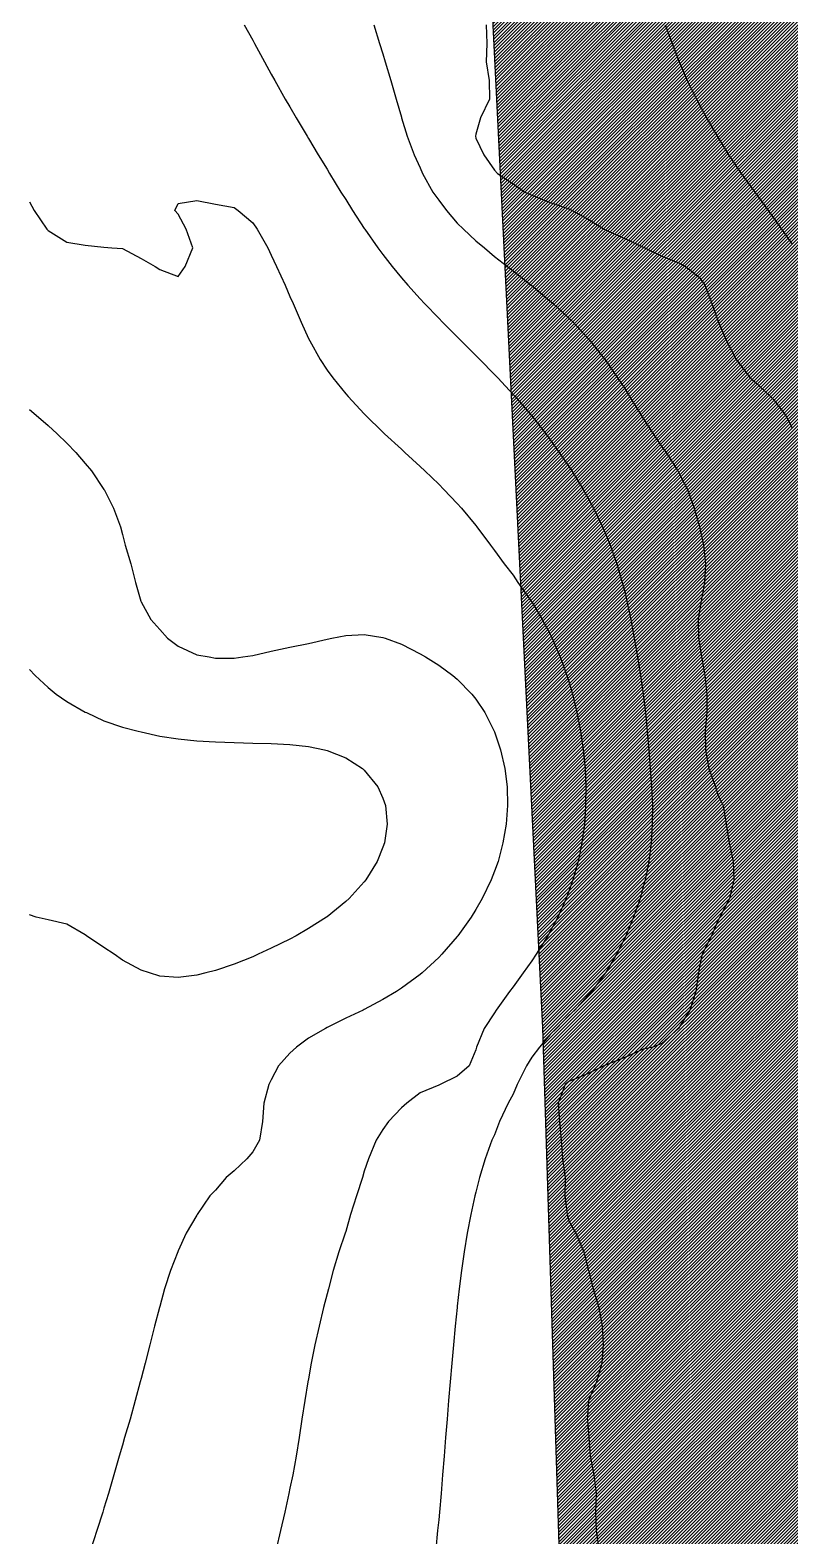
# Model space of a CAD drawing. Extents: x 771911 to 772814, y 1416488 to 1417835.
# Drawn here: x 772503.5 to 772544.3, y 1416984.9 to 1417065.9 of the extents above; entities that cross this region are included whole.
import ezdxf

# ---------------------------------------------------------------- set-up
doc = ezdxf.new("R2010")
doc.units = 0
doc.header["$MEASUREMENT"] = 0
doc.layers.get('0').update_dxf_attribs({"color": 1, "linetype": 'CONTINUOUS'})
for name, color, linetype in [('741.5', 1, 'CONTINUOUS'), ('742', 1, 'CONTINUOUS'), ('742.5', 1, 'CONTINUOUS'), ('743', 1, 'CONTINUOUS'), ('743.5', 1, 'CONTINUOUS'), ('744', 1, 'CONTINUOUS'), ('744.5', 1, 'CONTINUOUS'), ('Kanakpura Main Road', 1, 'CONTINUOUS')]:
    doc.layers.add(name, color=color, linetype=linetype)

msp = doc.modelspace()

# ---------------------------------------------------------------- hatches: boundary and pattern name
at = {"linetype": 'Continuous', "true_color": 0x636466}
h = msp.add_hatch(dxfattribs=at)
h.set_pattern_fill('ANSI31', color=251)
h.set_pattern_definition([(45, (0, 0), (-0.088388347648, 0.088388347648), [])])
h.paths.add_polyline_path([(772529.663, 1416893.852), (772532.317, 1416941.95), (772532.559, 1416965.999), (772532.076, 1416979.351), (772531.03, 1417012.248), (772527.506, 1417083.573), (772524.214, 1417156.039), (772523.418, 1417176.686), (772522.115, 1417199.353), (772521.536, 1417204.533), (772521.053, 1417207.976), (772520.579, 1417211.491), (772520.289, 1417217.122), (772519.964, 1417226.822), (772519.816, 1417250.68), (772520.273, 1417268.563), (772522.605, 1417283.282), (772525.522, 1417301.447), (772526.869, 1417311.396), (772528.059, 1417322.287), (772529.49, 1417328.093), (772530.294, 1417332.651), (772531.743, 1417352.789), (772532.693, 1417364.598), (772533.328, 1417370.55), (772534.985, 1417383.726), (772537.302, 1417392.88), (772541.291, 1417406.731), (772544.402, 1417414.385), (772551.62, 1417429.206), (772563.106, 1417447.417), (772576.99, 1417467.414), (772604.645, 1417507.847), (772622.742, 1417492.162), (772603.422, 1417461.711), (772599.931, 1417456.852), (772593.287, 1417446.476), (772583.409, 1417431.305), (772582.299, 1417429.519), (772575.61, 1417418.568), (772571.91, 1417411.49), (772569.783, 1417407.415), (772568.061, 1417403.473), (772565.556, 1417396.61), (772562.338, 1417386.636), (772560.247, 1417377.387), (772558.28, 1417369.665), (772557.765, 1417366.335), (772557.669, 1417361.187), (772557.106, 1417346.708), (772555.32, 1417330.701), (772553.41, 1417314.167), (772552.204, 1417306.285), (772550.032, 1417297.518), (772548.021, 1417282.477), (772546.407, 1417270.372), (772545.442, 1417261.942), (772545.287, 1417258.026), (772545.12, 1417252.547), (772545.217, 1417247.142), (772545.571, 1417235.88), (772545.93, 1417226.658), (772546.504, 1417216.736), (772547.298, 1417207.515), (772548.282, 1417183.926), (772549.625, 1417158.82), (772550.917, 1417141.964), (772551.963, 1417120.247), (772552.231, 1417098.685), (772552.601, 1417091.317), (772552.681, 1417088.405), (772552.874, 1417085.525), (772553.389, 1417078.816), (772554.617, 1417051.478), (772555.095, 1417020.708), (772555.465, 1417014.289), (772555.867, 1417009.141), (772556.679, 1417005.336), (772556.728, 1416999.64), (772557.09, 1416989.626), (772557.211, 1416970.001), (772557.202, 1416959.929), (772556.929, 1416946.383), (772556.768, 1416928.619), (772556.414, 1416914.819), (772555.683, 1416893.591), (772554.616, 1416887.551), (772553.346, 1416875.804), (772551.917, 1416862.628), (772549.853, 1416853.314), (772547.313, 1416846.224), (772542.339, 1416834.846), (772537.471, 1416825.692), (772534.666, 1416821.406), (772528.157, 1416814.209), (772521.966, 1416808.547), (772517.521, 1416805.742), (772511.224, 1416802.514), (772503.234, 1416799.339), (772493.709, 1416796.429), (772482.914, 1416793.783), (772460.847, 1416789.867), (772437.882, 1416784.364), (772432.008, 1416782.353), (772424.864, 1416779.178), (772419.678, 1416775.104), (772414.334, 1416769.653), (772411, 1416761.663), (772406.767, 1416744.835), (772403.803, 1416731.13), (772397.718, 1416704.513), (772394.278, 1416690.596), (772389.516, 1416667.841), (772365.332, 1416672.898), (772371.18, 1416700.941), (772378.229, 1416728.234), (772383.627, 1416750.728), (772386.926, 1416763.475), (772389.626, 1416774.422), (772393.375, 1416782.52), (772400.123, 1416791.518), (772409.271, 1416799.166), (772422.917, 1416806.064), (772434.914, 1416810.713), (772448.261, 1416813.862), (772458.458, 1416815.812), (772475.854, 1416818.961), (772486.052, 1416821.061), (772495.049, 1416824.36), (772501.048, 1416827.209), (772507.496, 1416830.508), (772513.345, 1416835.457), (772525.192, 1416864.1)])

# ---------------------------------------------------------------- linework, layer by layer
at = {"layer": '741.5', "color": 0, "linetype": 'Continuous'}
msp.add_polyline3d([(772537.611, 1417066.206, 741.5), (772537.978, 1417065.206, 741.5), (772538.363, 1417064.206, 741.5), (772538.434, 1417064.045, 741.5), (772538.796, 1417063.206, 741.5), (772539.29, 1417062.206, 741.5), (772539.434, 1417061.943, 741.5), (772539.824, 1417061.206, 741.5), (772540.405, 1417060.206, 741.5), (772540.434, 1417060.16, 741.5), (772541.02, 1417059.206, 741.5), (772541.434, 1417058.607, 741.5), (772541.698, 1417058.206, 741.5), (772542.426, 1417057.206, 741.5), (772542.434, 1417057.197, 741.5), (772543.15, 1417056.206, 741.5), (772543.434, 1417055.825, 741.5), (772543.864, 1417055.206, 741.5), (772544.434, 1417054.396, 741.5)], dxfattribs=at)
at = {"layer": '742', "color": 0, "linetype": 'Continuous'}
msp.add_polyline3d([(772527.991, 1417066.206, 742), (772528.02, 1417065.206, 742), (772527.984, 1417064.206, 742), (772528.139, 1417063.206, 742), (772528.165, 1417062.206, 742), (772527.682, 1417061.206, 742), (772527.434, 1417060.323, 742), (772527.414, 1417060.206, 742), (772527.434, 1417060.11, 742), (772527.855, 1417059.206, 742), (772528.434, 1417058.389, 742), (772528.59, 1417058.206, 742), (772529.434, 1417057.642, 742), (772530.065, 1417057.206, 742), (772530.434, 1417057.033, 742), (772531.434, 1417056.644, 742), (772532.434, 1417056.299, 742), (772532.613, 1417056.206, 742), (772533.434, 1417055.764, 742), (772534.335, 1417055.206, 742), (772534.434, 1417055.149, 742), (772535.434, 1417054.709, 742), (772536.434, 1417054.249, 742), (772536.512, 1417054.206, 742), (772537.434, 1417053.751, 742), (772538.434, 1417053.368, 742), (772538.7, 1417053.206, 742), (772539.434, 1417052.623, 742), (772539.738, 1417052.206, 742), (772540.114, 1417051.206, 742), (772540.434, 1417050.304, 742), (772540.474, 1417050.206, 742), (772540.914, 1417049.206, 742), (772541.426, 1417048.206, 742), (772541.434, 1417048.194, 742), (772542.18, 1417047.206, 742), (772542.434, 1417047.006, 742), (772543.267, 1417046.206, 742), (772543.434, 1417046.052, 742), (772544.079, 1417045.206, 742), (772544.434, 1417044.523, 742)], dxfattribs=at)
at = {"layer": '742.5', "color": 0, "linetype": 'Continuous'}
msp.add_polyline3d([(772521.939, 1417066.206, 742.5), (772522.254, 1417065.206, 742.5), (772522.434, 1417064.638, 742.5), (772522.563, 1417064.206, 742.5), (772522.858, 1417063.206, 742.5), (772523.146, 1417062.206, 742.5), (772523.434, 1417061.239, 742.5), (772523.442, 1417061.206, 742.5), (772523.745, 1417060.206, 742.5), (772524.109, 1417059.206, 742.5), (772524.434, 1417058.505, 742.5), (772524.56, 1417058.206, 742.5), (772525.122, 1417057.206, 742.5), (772525.434, 1417056.763, 742.5), (772525.849, 1417056.206, 742.5), (772526.434, 1417055.54, 742.5), (772526.772, 1417055.206, 742.5), (772527.434, 1417054.58, 742.5), (772527.894, 1417054.206, 742.5), (772528.434, 1417053.749, 742.5), (772529.14, 1417053.206, 742.5), (772529.434, 1417052.965, 742.5), (772530.4, 1417052.206, 742.5), (772530.434, 1417052.178, 742.5), (772531.434, 1417051.34, 742.5), (772531.591, 1417051.206, 742.5), (772532.434, 1417050.422, 742.5), (772532.657, 1417050.206, 742.5), (772533.434, 1417049.372, 742.5), (772533.578, 1417049.206, 742.5), (772534.368, 1417048.206, 742.5), (772534.434, 1417048.117, 742.5), (772535.056, 1417047.206, 742.5), (772535.434, 1417046.632, 742.5), (772535.692, 1417046.206, 742.5), (772536.319, 1417045.206, 742.5), (772536.434, 1417045.029, 742.5), (772536.971, 1417044.206, 742.5), (772537.434, 1417043.51, 742.5), (772537.656, 1417043.206, 742.5), (772538.293, 1417042.206, 742.5), (772538.434, 1417041.929, 742.5), (772538.806, 1417041.206, 742.5), (772539.174, 1417040.206, 742.5), (772539.434, 1417039.268, 742.5), (772539.45, 1417039.206, 742.5), (772539.667, 1417038.206, 742.5), (772539.787, 1417037.206, 742.5), (772539.724, 1417036.206, 742.5), (772539.542, 1417035.206, 742.5), (772539.434, 1417034.565, 742.5), (772539.39, 1417034.206, 742.5), (772539.406, 1417033.206, 742.5), (772539.434, 1417033.016, 742.5), (772539.565, 1417032.206, 742.5), (772539.742, 1417031.206, 742.5), (772539.847, 1417030.206, 742.5), (772539.846, 1417029.206, 742.5), (772539.767, 1417028.206, 742.5), (772539.775, 1417027.206, 742.5), (772539.964, 1417026.206, 742.5), (772540.317, 1417025.206, 742.5), (772540.434, 1417024.781, 742.5), (772540.722, 1417024.206, 742.5), (772540.886, 1417023.206, 742.5), (772541.059, 1417022.206, 742.5), (772541.265, 1417021.206, 742.5), (772541.301, 1417020.206, 742.5), (772541.064, 1417019.206, 742.5), (772540.549, 1417018.206, 742.5), (772540.434, 1417018.007, 742.5), (772540.102, 1417017.206, 742.5), (772539.601, 1417016.206, 742.5), (772539.434, 1417015.46, 742.5), (772539.404, 1417015.206, 742.5), (772539.264, 1417014.206, 742.5), (772538.945, 1417013.206, 742.5), (772538.434, 1417012.395, 742.5), (772538.325, 1417012.206, 742.5), (772537.434, 1417011.404, 742.5), (772536.943, 1417011.206, 742.5), (772536.434, 1417011.098, 742.5), (772535.434, 1417010.654, 742.5), (772534.434, 1417010.256, 742.5), (772534.31, 1417010.206, 742.5), (772533.434, 1417009.784, 742.5), (772532.434, 1417009.369, 742.5), (772532.241, 1417009.206, 742.5), (772531.862, 1417008.206, 742.5), (772531.921, 1417007.206, 742.5), (772532.024, 1417006.206, 742.5), (772532.096, 1417005.206, 742.5), (772532.232, 1417004.206, 742.5), (772532.213, 1417003.206, 742.5), (772532.34, 1417002.206, 742.5), (772532.434, 1417001.874, 742.5), (772532.799, 1417001.206, 742.5), (772533.239, 1417000.206, 742.5), (772533.434, 1416999.403, 742.5), (772533.489, 1416999.206, 742.5), (772533.738, 1416998.206, 742.5), (772534.047, 1416997.206, 742.5), (772534.214, 1416996.206, 742.5), (772534.281, 1416995.206, 742.5), (772534.205, 1416994.206, 742.5), (772533.917, 1416993.206, 742.5), (772533.484, 1416992.206, 742.5), (772533.434, 1416991.388, 742.5), (772533.423, 1416991.206, 742.5), (772533.434, 1416991.121, 742.5), (772533.51, 1416990.206, 742.5), (772533.572, 1416989.206, 742.5), (772533.772, 1416988.206, 742.5), (772533.896, 1416987.206, 742.5), (772533.873, 1416986.206, 742.5), (772533.9, 1416985.206, 742.5), (772534.052, 1416984.206, 742.5)], dxfattribs=at)
at = {"layer": '743', "color": 0, "linetype": 'Continuous'}
msp.add_polyline3d([(772514.976, 1417066.206, 743), (772515.434, 1417065.378, 743), (772515.522, 1417065.206, 743), (772516.063, 1417064.206, 743), (772516.434, 1417063.55, 743), (772516.617, 1417063.206, 743), (772517.183, 1417062.206, 743), (772517.434, 1417061.79, 743), (772517.763, 1417061.206, 743), (772518.363, 1417060.206, 743), (772518.434, 1417060.095, 743), (772518.96, 1417059.206, 743), (772519.434, 1417058.436, 743), (772519.567, 1417058.206, 743), (772520.177, 1417057.206, 743), (772520.434, 1417056.801, 743), (772520.803, 1417056.206, 743), (772521.434, 1417055.253, 743), (772521.465, 1417055.206, 743), (772522.167, 1417054.206, 743), (772522.434, 1417053.849, 743), (772522.932, 1417053.206, 743), (772523.434, 1417052.595, 743), (772523.769, 1417052.206, 743), (772524.434, 1417051.464, 743), (772524.676, 1417051.206, 743), (772525.434, 1417050.416, 743), (772525.643, 1417050.206, 743), (772526.434, 1417049.413, 743), (772526.644, 1417049.206, 743), (772527.434, 1417048.419, 743), (772527.647, 1417048.206, 743), (772528.434, 1417047.4, 743), (772528.619, 1417047.206, 743), (772529.434, 1417046.326, 743), (772529.54, 1417046.206, 743), (772530.399, 1417045.206, 743), (772530.434, 1417045.164, 743), (772531.187, 1417044.206, 743), (772531.434, 1417043.88, 743), (772531.916, 1417043.206, 743), (772532.434, 1417042.448, 743), (772532.59, 1417042.206, 743), (772533.201, 1417041.206, 743), (772533.434, 1417040.799, 743), (772533.752, 1417040.206, 743), (772534.238, 1417039.206, 743), (772534.434, 1417038.756, 743), (772534.656, 1417038.206, 743), (772535.008, 1417037.206, 743), (772535.305, 1417036.206, 743), (772535.434, 1417035.712, 743), (772535.552, 1417035.206, 743), (772535.76, 1417034.206, 743), (772535.948, 1417033.206, 743), (772536.124, 1417032.206, 743), (772536.286, 1417031.206, 743), (772536.43, 1417030.206, 743), (772536.434, 1417030.179, 743), (772536.548, 1417029.206, 743), (772536.646, 1417028.206, 743), (772536.731, 1417027.206, 743), (772536.811, 1417026.206, 743), (772536.878, 1417025.206, 743), (772536.92, 1417024.206, 743), (772536.918, 1417023.206, 743), (772536.859, 1417022.206, 743), (772536.734, 1417021.206, 743), (772536.532, 1417020.206, 743), (772536.434, 1417019.847, 743), (772536.257, 1417019.206, 743), (772535.911, 1417018.206, 743), (772535.496, 1417017.206, 743), (772535.434, 1417017.074, 743), (772535.001, 1417016.206, 743), (772534.434, 1417015.268, 743), (772534.395, 1417015.206, 743), (772533.649, 1417014.206, 743), (772533.434, 1417013.97, 743), (772532.751, 1417013.206, 743), (772532.434, 1417012.909, 743), (772531.767, 1417012.206, 743), (772531.434, 1417011.897, 743), (772530.855, 1417011.206, 743), (772530.434, 1417010.672, 743), (772530.158, 1417010.206, 743), (772529.654, 1417009.206, 743), (772529.434, 1417008.688, 743), (772529.166, 1417008.206, 743), (772528.703, 1417007.206, 743), (772528.434, 1417006.495, 743), (772528.293, 1417006.206, 743), (772527.926, 1417005.206, 743), (772527.629, 1417004.206, 743), (772527.434, 1417003.412, 743), (772527.376, 1417003.206, 743), (772527.155, 1417002.206, 743), (772526.967, 1417001.206, 743), (772526.805, 1417000.206, 743), (772526.662, 1416999.206, 743), (772526.537, 1416998.206, 743), (772526.434, 1416997.277, 743), (772526.425, 1416997.206, 743), (772526.322, 1416996.206, 743), (772526.227, 1416995.206, 743), (772526.136, 1416994.206, 743), (772526.05, 1416993.206, 743), (772525.966, 1416992.206, 743), (772525.885, 1416991.206, 743), (772525.805, 1416990.206, 743), (772525.726, 1416989.206, 743), (772525.645, 1416988.206, 743), (772525.56, 1416987.206, 743), (772525.472, 1416986.206, 743), (772525.434, 1416985.793, 743), (772525.378, 1416985.206, 743), (772525.279, 1416984.206, 743)], dxfattribs=at)
at = {"layer": '743.5', "color": 0, "linetype": 'Continuous'}
msp.add_polyline3d([(772503.434, 1417056.674, 743.5), (772503.69, 1417056.206, 743.5), (772504.358, 1417055.206, 743.5), (772504.434, 1417055.143, 743.5), (772505.434, 1417054.505, 743.5), (772506.434, 1417054.354, 743.5), (772507.434, 1417054.239, 743.5), (772507.862, 1417054.206, 743.5), (772508.434, 1417054.17, 743.5), (772509.434, 1417053.638, 743.5), (772510.193, 1417053.206, 743.5), (772510.434, 1417053.049, 743.5), (772511.434, 1417052.672, 743.5), (772511.803, 1417053.206, 743.5), (772512.218, 1417054.206, 743.5), (772511.856, 1417055.206, 743.5), (772511.434, 1417056.026, 743.5), (772511.246, 1417056.206, 743.5), (772511.434, 1417056.595, 743.5), (772512.434, 1417056.751, 743.5), (772513.434, 1417056.548, 743.5), (772514.434, 1417056.369, 743.5), (772514.643, 1417056.206, 743.5), (772515.434, 1417055.545, 743.5), (772515.668, 1417055.206, 743.5), (772516.247, 1417054.206, 743.5), (772516.434, 1417053.803, 743.5), (772516.719, 1417053.206, 743.5), (772517.176, 1417052.206, 743.5), (772517.434, 1417051.592, 743.5), (772517.612, 1417051.206, 743.5), (772518.032, 1417050.206, 743.5), (772518.434, 1417049.328, 743.5), (772518.498, 1417049.206, 743.5), (772519.06, 1417048.206, 743.5), (772519.434, 1417047.635, 743.5), (772519.743, 1417047.206, 743.5), (772520.434, 1417046.353, 743.5), (772520.56, 1417046.206, 743.5), (772521.434, 1417045.271, 743.5), (772521.497, 1417045.206, 743.5), (772522.434, 1417044.297, 743.5), (772522.527, 1417044.206, 743.5), (772523.434, 1417043.37, 743.5), (772523.607, 1417043.206, 743.5), (772524.434, 1417042.449, 743.5), (772524.685, 1417042.206, 743.5), (772525.434, 1417041.494, 743.5), (772525.713, 1417041.206, 743.5), (772526.434, 1417040.456, 743.5), (772526.652, 1417040.206, 743.5), (772527.434, 1417039.268, 743.5), (772527.482, 1417039.206, 743.5), (772528.226, 1417038.206, 743.5), (772528.434, 1417037.931, 743.5), (772528.951, 1417037.206, 743.5), (772529.434, 1417036.592, 743.5), (772529.695, 1417036.206, 743.5), (772530.408, 1417035.206, 743.5), (772530.434, 1417035.172, 743.5), (772531.003, 1417034.206, 743.5), (772531.434, 1417033.421, 743.5), (772531.533, 1417033.206, 743.5), (772531.96, 1417032.206, 743.5), (772532.33, 1417031.206, 743.5), (772532.434, 1417030.883, 743.5), (772532.627, 1417030.206, 743.5), (772532.868, 1417029.206, 743.5), (772533.06, 1417028.206, 743.5), (772533.204, 1417027.206, 743.5), (772533.3, 1417026.206, 743.5), (772533.345, 1417025.206, 743.5), (772533.335, 1417024.206, 743.5), (772533.266, 1417023.206, 743.5), (772533.131, 1417022.206, 743.5), (772532.927, 1417021.206, 743.5), (772532.649, 1417020.206, 743.5), (772532.434, 1417019.6, 743.5), (772532.288, 1417019.206, 743.5), (772531.839, 1417018.206, 743.5), (772531.434, 1417017.441, 743.5), (772531.305, 1417017.206, 743.5), (772530.679, 1417016.206, 743.5), (772530.434, 1417015.851, 743.5), (772529.98, 1417015.206, 743.5), (772529.434, 1417014.461, 743.5), (772529.243, 1417014.206, 743.5), (772528.526, 1417013.206, 743.5), (772528.434, 1417013.057, 743.5), (772527.876, 1417012.206, 743.5), (772527.468, 1417011.206, 743.5), (772527.434, 1417011.067, 743.5), (772527.069, 1417010.206, 743.5), (772526.434, 1417009.647, 743.5), (772525.515, 1417009.206, 743.5), (772525.434, 1417009.167, 743.5), (772524.434, 1417008.755, 743.5), (772523.724, 1417008.206, 743.5), (772523.434, 1417007.952, 743.5), (772522.728, 1417007.206, 743.5), (772522.434, 1417006.773, 743.5), (772522.066, 1417006.206, 743.5), (772521.652, 1417005.206, 743.5), (772521.434, 1417004.537, 743.5), (772521.332, 1417004.206, 743.5), (772521.017, 1417003.206, 743.5), (772520.698, 1417002.206, 743.5), (772520.434, 1417001.302, 743.5), (772520.403, 1417001.206, 743.5), (772520.063, 1417000.206, 743.5), (772519.768, 1416999.206, 743.5), (772519.5, 1416998.206, 743.5), (772519.434, 1416997.942, 743.5), (772519.242, 1416997.206, 743.5), (772518.999, 1416996.206, 743.5), (772518.779, 1416995.206, 743.5), (772518.583, 1416994.206, 743.5), (772518.434, 1416993.37, 743.5), (772518.404, 1416993.206, 743.5), (772518.234, 1416992.206, 743.5), (772518.077, 1416991.206, 743.5), (772517.93, 1416990.206, 743.5), (772517.773, 1416989.206, 743.5), (772517.585, 1416988.206, 743.5), (772517.434, 1416987.481, 743.5), (772517.375, 1416987.206, 743.5), (772517.152, 1416986.206, 743.5), (772516.922, 1416985.206, 743.5), (772516.69, 1416984.206, 743.5)], dxfattribs=at)
at = {"layer": '744', "color": 0, "linetype": 'Continuous'}
msp.add_polyline3d([(772503.434, 1417045.503, 744), (772503.791, 1417045.206, 744), (772504.434, 1417044.642, 744), (772504.92, 1417044.206, 744), (772505.434, 1417043.703, 744), (772505.923, 1417043.206, 744), (772506.434, 1417042.614, 744), (772506.765, 1417042.206, 744), (772507.434, 1417041.213, 744), (772507.438, 1417041.206, 744), (772507.955, 1417040.206, 744), (772508.327, 1417039.206, 744), (772508.434, 1417038.79, 744), (772508.581, 1417038.206, 744), (772508.881, 1417037.206, 744), (772509.132, 1417036.206, 744), (772509.413, 1417035.206, 744), (772509.434, 1417035.172, 744), (772509.961, 1417034.206, 744), (772510.434, 1417033.668, 744), (772510.855, 1417033.206, 744), (772511.434, 1417032.776, 744), (772512.434, 1417032.32, 744), (772513.099, 1417032.206, 744), (772513.434, 1417032.141, 744), (772514.434, 1417032.141, 744), (772514.898, 1417032.206, 744), (772515.434, 1417032.284, 744), (772516.434, 1417032.507, 744), (772517.434, 1417032.722, 744), (772518.434, 1417032.93, 744), (772519.434, 1417033.161, 744), (772519.691, 1417033.206, 744), (772520.434, 1417033.36, 744), (772521.434, 1417033.414, 744), (772522.434, 1417033.254, 744), (772522.56, 1417033.206, 744), (772523.434, 1417032.893, 744), (772524.434, 1417032.376, 744), (772524.718, 1417032.206, 744), (772525.434, 1417031.755, 744), (772526.193, 1417031.206, 744), (772526.434, 1417031.002, 744), (772527.213, 1417030.206, 744), (772527.434, 1417029.928, 744), (772527.913, 1417029.206, 744), (772528.423, 1417028.206, 744), (772528.434, 1417028.18, 744), (772528.761, 1417027.206, 744), (772528.986, 1417026.206, 744), (772529.109, 1417025.206, 744), (772529.133, 1417024.206, 744), (772529.059, 1417023.206, 744), (772528.89, 1417022.206, 744), (772528.626, 1417021.206, 744), (772528.434, 1417020.672, 744), (772528.255, 1417020.206, 744), (772527.773, 1417019.206, 744), (772527.434, 1417018.616, 744), (772527.179, 1417018.206, 744), (772526.467, 1417017.206, 744), (772526.434, 1417017.164, 744), (772525.6, 1417016.206, 744), (772525.434, 1417016.032, 744), (772524.544, 1417015.206, 744), (772524.434, 1417015.112, 744), (772523.434, 1417014.376, 744), (772523.173, 1417014.206, 744), (772522.434, 1417013.772, 744), (772521.434, 1417013.239, 744), (772521.371, 1417013.206, 744), (772520.434, 1417012.764, 744), (772519.434, 1417012.261, 744), (772519.34, 1417012.206, 744), (772518.434, 1417011.701, 744), (772517.783, 1417011.206, 744), (772517.434, 1417010.896, 744), (772516.826, 1417010.206, 744), (772516.434, 1417009.447, 744), (772516.306, 1417009.206, 744), (772516.029, 1417008.206, 744), (772515.951, 1417007.206, 744), (772515.807, 1417006.206, 744), (772515.434, 1417005.579, 744), (772515.112, 1417005.206, 744), (772514.434, 1417004.565, 744), (772514, 1417004.206, 744), (772513.434, 1417003.526, 744), (772513.131, 1417003.206, 744), (772512.446, 1417002.206, 744), (772512.434, 1417002.182, 744), (772511.862, 1417001.206, 744), (772511.434, 1417000.253, 744), (772511.411, 1417000.206, 744), (772511.02, 1416999.206, 744), (772510.697, 1416998.206, 744), (772510.434, 1416997.261, 744), (772510.418, 1416997.206, 744), (772510.154, 1416996.206, 744), (772509.903, 1416995.206, 744), (772509.65, 1416994.206, 744), (772509.434, 1416993.382, 744), (772509.387, 1416993.206, 744), (772509.117, 1416992.206, 744), (772508.836, 1416991.206, 744), (772508.548, 1416990.206, 744), (772508.434, 1416989.81, 744), (772508.259, 1416989.206, 744), (772507.969, 1416988.206, 744), (772507.675, 1416987.206, 744), (772507.434, 1416986.41, 744), (772507.372, 1416986.206, 744), (772507.057, 1416985.206, 744), (772506.731, 1416984.206, 744)], dxfattribs=at)
at = {"layer": '744.5', "color": 0, "linetype": 'Continuous'}
msp.add_polyline3d([(772503.434, 1417031.529, 744.5), (772503.737, 1417031.206, 744.5), (772504.434, 1417030.556, 744.5), (772504.873, 1417030.206, 744.5), (772505.434, 1417029.805, 744.5), (772506.434, 1417029.237, 744.5), (772506.496, 1417029.206, 744.5), (772507.434, 1417028.771, 744.5), (772508.434, 1417028.425, 744.5), (772509.277, 1417028.206, 744.5), (772509.434, 1417028.165, 744.5), (772510.434, 1417027.947, 744.5), (772511.434, 1417027.793, 744.5), (772512.434, 1417027.69, 744.5), (772513.434, 1417027.627, 744.5), (772514.434, 1417027.591, 744.5), (772515.434, 1417027.57, 744.5), (772516.434, 1417027.543, 744.5), (772517.434, 1417027.489, 744.5), (772518.434, 1417027.378, 744.5), (772519.299, 1417027.206, 744.5), (772519.434, 1417027.172, 744.5), (772520.434, 1417026.765, 744.5), (772521.333, 1417026.206, 744.5), (772521.434, 1417026.115, 744.5), (772522.168, 1417025.206, 744.5), (772522.434, 1417024.601, 744.5), (772522.57, 1417024.206, 744.5), (772522.661, 1417023.206, 744.5), (772522.521, 1417022.206, 744.5), (772522.434, 1417021.96, 744.5), (772522.133, 1417021.206, 744.5), (772521.524, 1417020.206, 744.5), (772521.434, 1417020.096, 744.5), (772520.623, 1417019.206, 744.5), (772520.434, 1417019.037, 744.5), (772519.434, 1417018.228, 744.5), (772519.405, 1417018.206, 744.5), (772518.434, 1417017.597, 744.5), (772517.767, 1417017.206, 744.5), (772517.434, 1417017.028, 744.5), (772516.434, 1417016.535, 744.5), (772515.719, 1417016.206, 744.5), (772515.434, 1417016.078, 744.5), (772514.434, 1417015.681, 744.5), (772513.434, 1417015.335, 744.5), (772512.905, 1417015.206, 744.5), (772512.434, 1417015.082, 744.5), (772511.434, 1417014.961, 744.5), (772510.434, 1417015.029, 744.5), (772509.879, 1417015.206, 744.5), (772509.434, 1417015.351, 744.5), (772508.434, 1417015.896, 744.5), (772507.979, 1417016.206, 744.5), (772507.434, 1417016.565, 744.5), (772506.5, 1417017.206, 744.5), (772506.434, 1417017.25, 744.5), (772505.434, 1417017.819, 744.5), (772504.434, 1417018.065, 744.5), (772503.786, 1417018.206, 744.5), (772503.434, 1417018.325, 744.5)], dxfattribs=at)
at = {"layer": 'Kanakpura Main Road', "color": 18, "linetype": 'Continuous', "true_color": 0x000000, "flags": 128}
msp.add_lwpolyline([(772532.076, 1416979.351), (772531.03, 1417012.248), (772527.506, 1417083.573), (772524.214, 1417156.039), (772523.418, 1417176.686), (772522.115, 1417199.353), (772521.536, 1417204.533), (772521.053, 1417207.976), (772520.579, 1417211.491), (772520.289, 1417217.122), (772519.964, 1417226.822), (772519.816, 1417250.68), (772520.273, 1417268.563), (772522.605, 1417283.282), (772525.522, 1417301.447), (772526.869, 1417311.396), (772528.059, 1417322.287), (772529.49, 1417328.093), (772530.294, 1417332.651), (772531.743, 1417352.789), (772532.693, 1417364.598)], dxfattribs=at)

doc.saveas('drawing.dxf')
